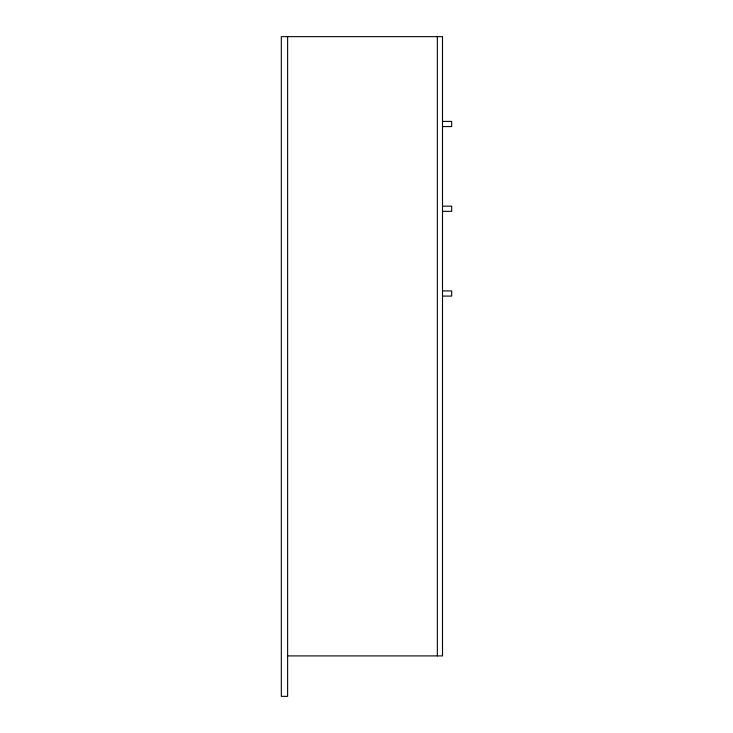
<?xml version="1.0" encoding="UTF-8"?>
<svg xmlns="http://www.w3.org/2000/svg" width="733" height="733" viewBox="0 0 733 733"><rect width="100%" height="100%" fill="white"/><g stroke="black" fill="none" stroke-linecap="round" stroke-linejoin="round"><path stroke-width="1.1" d="M442.54 121.403L451.684 121.403L451.684 126.571L442.54 126.571M442.54 206.165L451.684 206.165L451.684 211.324L442.54 211.324M442.54 290.919L451.684 290.919L451.684 296.086L442.54 296.086M287.62 655.907L442.512 655.907L442.512 36.65L281.316 36.65L281.316 696.35L287.62 696.35L287.62 36.65M437.344 36.65L437.344 655.907"/></g></svg>
